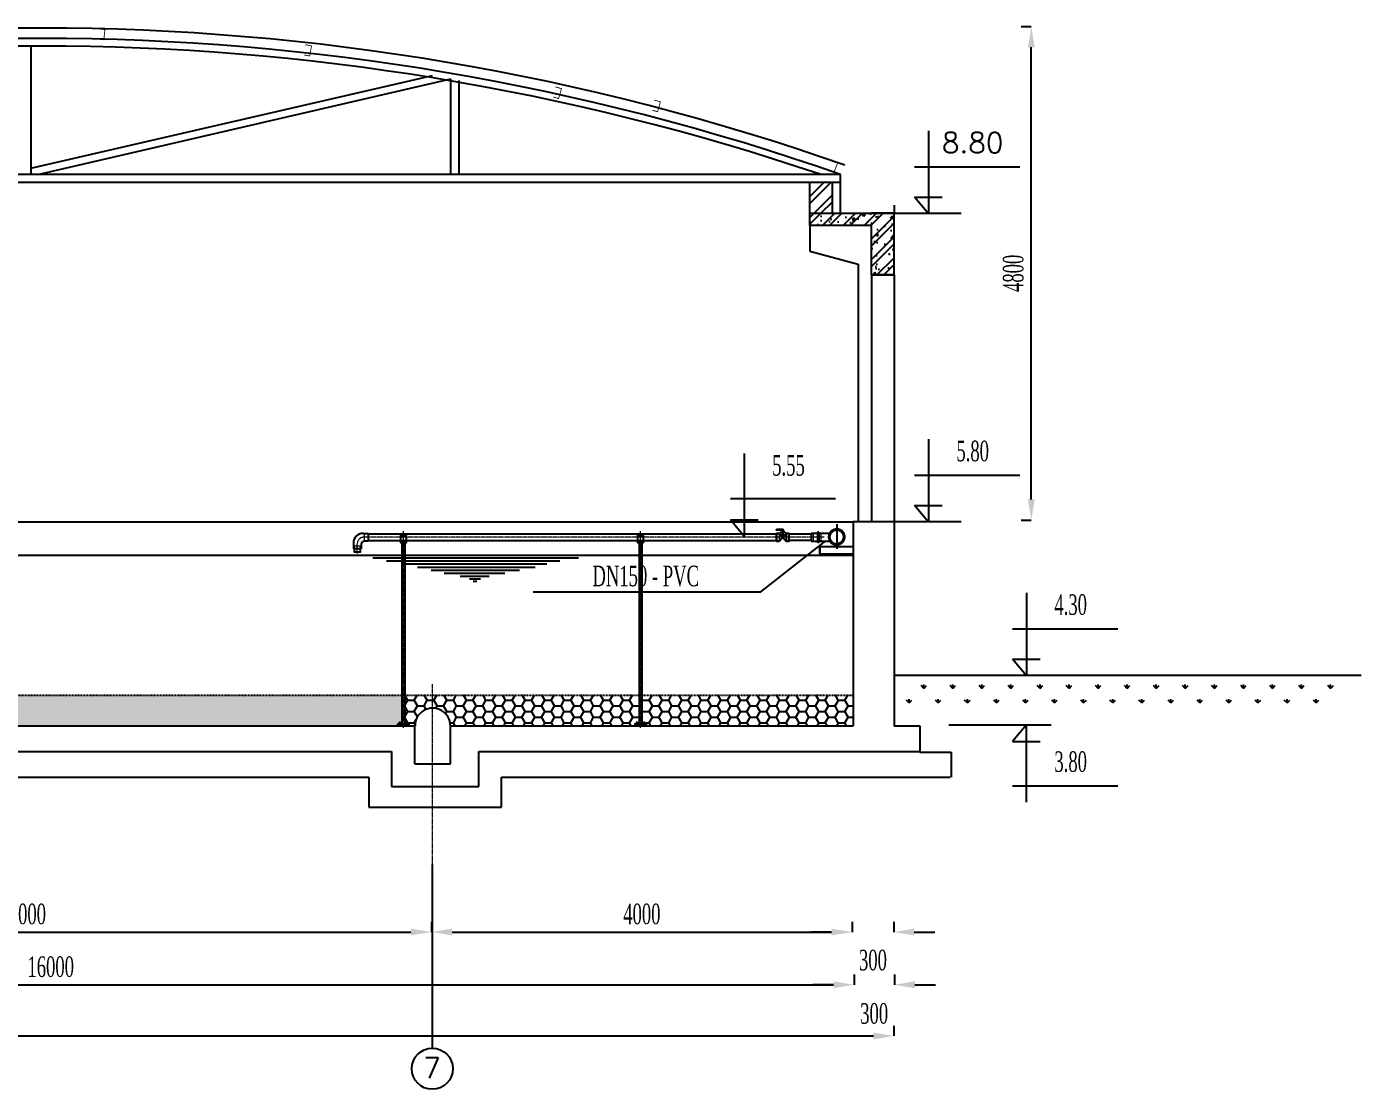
# Model space of a CAD drawing. Header units: millimetres. Extents: x -702765 to 835888, y -645289 to 262.
# Drawn here: x 669564 to 682552, y -310297 to -299958 of the extents above; entities that cross this region are included whole.
import ezdxf
from ezdxf.enums import TextEntityAlignment as Align

# ---------------------------------------------------------------- set-up
doc = ezdxf.new("R2010")
doc.units = ezdxf.units.MM
doc.header["$LTSCALE"] = 0.01
for name, pattern in [('AM_ISO08W050', [18, 12, -1.5, 3, -1.5]), ('AM_ISO08W050x2', [9, 6, -0.75, 1.5, -0.75]), ('CENTER', [2, 1.25, -0.25, 0.25, -0.25]), ('CENTER2', [1.125, 0.75, -0.125, 0.125, -0.125]), ('HIDDEN2', [0.1875, 0.125, -0.0625])]:
    doc.linetypes.add(name, pattern=pattern)
for name, color, linetype, lineweight in [('AM_0N', 7, 'Continuous', 50), ('AM_7N', 142, 'AM_ISO08W050', 9), ('duong khuat', 49, 'HIDDEN2', 9), ('duong tam', 6, 'CENTER', 9), ('ong phan phoi bun', 3, 'Continuous', 25)]:
    doc.layers.add(name, color=color, linetype=linetype, lineweight=lineweight)
for name, color, linetype in [('HACTH', 9, 'Continuous'), ('HATCH', 8, 'Continuous'), ('manh', 8, 'Continuous'), ('THAY', 7, 'Continuous'), ('TUONG', 7, 'Continuous')]:
    doc.layers.add(name, color=color, linetype=linetype)
doc.styles.get("Standard").update_dxf_attribs({"font": 'txt.shx', "width": 0.85})
doc.styles.add('text', font='romans.shx', dxfattribs={"width": 0.8, "bigfont": 'romansvn.shx'})
doc.styles.add('TUYEN', font='vntimeh.shx', dxfattribs={"width": 0.6, "height": 200})
doc.dimstyles.new('D2', dxfattribs={"dimtxt": 200, "dimasz": 300, "dimexe": 0.18, "dimexo": 6.25, "dimgap": 50, "dimtad": 1, "dimdec": 0, "dimzin": 12, "dimdsep": 46, "dimtxsty": 'TUYEN', "dimcen": 0.09, "dimdle": 80, "dimclrd": 1, "dimclre": 1, "dimclrt": 2, "dimadec": 0, "dimazin": 0, "dimtfac": 0.000899191, "dimtdec": 0, "dimtofl": 0, "dimtmove": 2, "dimatfit": 3, "dimfxl": 0, "dimtolj": 1, "dimtzin": 12, "dimarcsym": 0})
pattern_1 = [(0, (259982.15, -830426.165), (95.25, 54.9926), [63.5, -127]), (120, (259982.15, -830426.165), (-95.2499886, 54.9926197), [63.5, -127]), (60, (259982.15, -830426.165), (1.14e-05, 109.9852197), [-127, 63.5])]
pattern_2 = [(45, (552257.06, -446745.53), (-101.02788, 101.02788), []), (45, (552324.41, -446745.53), (-101.02788, 101.02788), [])]

# ---------------------------------------------------------------- blocks, each defined once
blk = doc.blocks.new('*X5')
at = {"color": 0}
for p, q in [((5515, 34365), (5489, 34392)), ((5515, 34365), (5515, 34403)), ((5515, 34365), (5542, 34392)), ((5798, 34365), (5772, 34392)), ((5798, 34365), (5798, 34403)), ((5798, 34365), (5825, 34392)), ((6081, 34365), (6055, 34392)), ((6081, 34365), (6081, 34403)), ((6081, 34365), (6108, 34392)), ((6364, 34365), (6337, 34392)), ((6364, 34365), (6364, 34403)), ((6364, 34365), (6390, 34392)), ((6647, 34365), (6620, 34392)), ((6647, 34365), (6647, 34403)), ((6647, 34365), (6673, 34392)), ((6930, 34365), (6903, 34392)), ((6930, 34365), (6930, 34403)), ((6930, 34365), (6956, 34392)), ((7212, 34365), (7186, 34392)), ((7212, 34365), (7212, 34403)), ((7212, 34365), (7239, 34392)), ((7495, 34365), (7469, 34392)), ((7495, 34365), (7495, 34403)), ((7495, 34365), (7522, 34392)), ((7778, 34365), (7752, 34392)), ((7778, 34365), (7778, 34403)), ((7778, 34365), (7805, 34392)), ((8061, 34365), (8035, 34392)), ((8061, 34365), (8061, 34403)), ((8061, 34365), (8088, 34392)), ((8344, 34365), (8317, 34392)), ((8344, 34365), (8344, 34403)), ((8344, 34365), (8370, 34392)), ((8627, 34365), (8600, 34392)), ((8627, 34365), (8627, 34403)), ((8627, 34365), (8653, 34392)), ((8910, 34365), (8883, 34392)), ((8910, 34365), (8910, 34403)), ((8910, 34365), (8936, 34392)), ((9192, 34365), (9166, 34392)), ((9192, 34365), (9192, 34403)), ((9192, 34365), (9219, 34392)), ((9475, 34365), (9449, 34392)), ((9475, 34365), (9475, 34403)), ((9475, 34365), (9502, 34392)), ((5374, 34224), (5347, 34250)), ((5374, 34224), (5374, 34261)), ((5374, 34224), (5401, 34250)), ((5657, 34224), (5630, 34250)), ((5657, 34224), (5657, 34261)), ((5657, 34224), (5683, 34250)), ((5940, 34224), (5913, 34250)), ((5940, 34224), (5940, 34261)), ((5940, 34224), (5966, 34250)), ((6223, 34224), (6196, 34250)), ((6223, 34224), (6223, 34261)), ((6223, 34224), (6249, 34250)), ((6505, 34224), (6479, 34250)), ((6505, 34224), (6505, 34261)), ((6505, 34224), (6532, 34250)), ((6788, 34224), (6762, 34250)), ((6788, 34224), (6788, 34261)), ((6788, 34224), (6815, 34250)), ((7071, 34224), (7045, 34250)), ((7071, 34224), (7071, 34261)), ((7071, 34224), (7098, 34250)), ((7354, 34224), (7327, 34250)), ((7354, 34224), (7354, 34261)), ((7354, 34224), (7380, 34250)), ((7637, 34224), (7610, 34250)), ((7637, 34224), (7637, 34261)), ((7637, 34224), (7663, 34250)), ((7920, 34224), (7893, 34250)), ((7920, 34224), (7920, 34261)), ((7920, 34224), (7946, 34250)), ((8202, 34224), (8176, 34250)), ((8202, 34224), (8202, 34261)), ((8202, 34224), (8229, 34250)), ((8485, 34224), (8459, 34250)), ((8485, 34224), (8485, 34261)), ((8485, 34224), (8512, 34250)), ((8768, 34224), (8742, 34250)), ((8768, 34224), (8768, 34261)), ((8768, 34224), (8795, 34250)), ((9051, 34224), (9024, 34250)), ((9051, 34224), (9051, 34261)), ((9051, 34224), (9077, 34250)), ((9334, 34224), (9307, 34250)), ((9334, 34224), (9334, 34261)), ((9334, 34224), (9360, 34250))]:
    blk.add_line(p, q, dxfattribs=at)
blk = doc.blocks.new('*D51')
at = {"layer": 'Defpoints', "color": 0, "linetype": 'Continuous'}
for p in [(665638, -308282), (673504, -308282), (673504, -308767)]:
    blk.add_point(p, dxfattribs=at)
at = {"layer": 'HACTH', "color": 1, "linetype": 'ByBlock', "lineweight": -2}
for p, q in [((665638, -308667), (665638, -308767)), ((673504, -308667), (673504, -308767)), ((665838, -308767), (673304, -308767))]:
    blk.add_line(p, q, dxfattribs=at)
at = {"layer": 'HACTH', "color": 1, "linetype": 'Continuous'}
for points in [[(665838, -308734), (665838, -308800), (665638, -308767)], [(673304, -308734), (673304, -308800), (673504, -308767)]]:
    blk.add_solid(points, dxfattribs=at)
at = {"layer": 'HACTH', "color": 2, "linetype": 'Continuous', "insert": (669571, -308592), "char_height": 200, "attachment_point": 5, "style": 'TUYEN'}
blk.add_mtext('\\A1;8000', dxfattribs=at)
blk = doc.blocks.new('*D52')
at = {"layer": 'Defpoints', "color": 0, "linetype": 'Continuous'}
for p in [(673504, -308282), (677598, -308282), (677598, -308767)]:
    blk.add_point(p, dxfattribs=at)
at = {"layer": 'HACTH', "color": 1, "linetype": 'ByBlock', "lineweight": -2}
for p, q in [((673504, -308667), (673504, -308767)), ((677598, -308667), (677598, -308767)), ((673704, -308767), (677398, -308767))]:
    blk.add_line(p, q, dxfattribs=at)
at = {"layer": 'HACTH', "color": 1, "linetype": 'Continuous'}
for points in [[(673704, -308734), (673704, -308800), (673504, -308767)], [(677398, -308734), (677398, -308800), (677598, -308767)]]:
    blk.add_solid(points, dxfattribs=at)
at = {"layer": 'HACTH', "color": 2, "linetype": 'Continuous', "insert": (675551, -308592), "char_height": 200, "attachment_point": 5, "style": 'TUYEN'}
blk.add_mtext('\\A1;4000', dxfattribs=at)
blk = doc.blocks.new('*D53')
at = {"layer": 'Defpoints', "color": 0, "linetype": 'Continuous'}
for p in [(677598, -308282), (678002, -308282), (678002, -308767)]:
    blk.add_point(p, dxfattribs=at)
at = {"layer": 'HACTH', "color": 1, "linetype": 'ByBlock', "lineweight": -2}
for p, q in [((677598, -308667), (677598, -308767)), ((678002, -308667), (678002, -308767)), ((677398, -308767), (677198, -308767)), ((678202, -308767), (678402, -308767))]:
    blk.add_line(p, q, dxfattribs=at)
at = {"layer": 'HACTH', "color": 1, "linetype": 'Continuous'}
for points in [[(677398, -308734), (677398, -308800), (677598, -308767)], [(678202, -308734), (678202, -308800), (678002, -308767)]]:
    blk.add_solid(points, dxfattribs=at)
at = {"layer": 'HACTH', "color": 2, "linetype": 'Continuous', "insert": (677800, -309041), "char_height": 200, "attachment_point": 5, "style": 'TUYEN'}
blk.add_mtext('\\A1;300', dxfattribs=at)
blk = doc.blocks.new('*D59')
at = {"layer": 'Defpoints', "color": 0, "linetype": 'Continuous'}
for p in [(661980, -308027), (677616, -308027), (677616, -309280)]:
    blk.add_point(p, dxfattribs=at)
at = {"layer": 'HACTH', "color": 1, "linetype": 'ByBlock', "lineweight": -2}
for p, q in [((661980, -309180), (661980, -309280)), ((677616, -309180), (677616, -309280)), ((662180, -309280), (677416, -309280))]:
    blk.add_line(p, q, dxfattribs=at)
at = {"layer": 'HACTH', "color": 1, "linetype": 'Continuous'}
for points in [[(662180, -309246), (662180, -309313), (661980, -309280)], [(677416, -309246), (677416, -309313), (677616, -309280)]]:
    blk.add_solid(points, dxfattribs=at)
at = {"layer": 'HACTH', "color": 2, "linetype": 'Continuous', "insert": (669798, -309105), "char_height": 200, "attachment_point": 5, "style": 'TUYEN'}
blk.add_mtext('\\A1;16000', dxfattribs=at)
blk = doc.blocks.new('*D60')
at = {"layer": 'Defpoints', "color": 0, "linetype": 'Continuous'}
for p in [(677616, -308066), (678008, -308066), (678008, -309280)]:
    blk.add_point(p, dxfattribs=at)
at = {"layer": 'HACTH', "color": 1, "linetype": 'ByBlock', "lineweight": -2}
for p, q in [((677616, -309180), (677616, -309280)), ((678008, -309180), (678008, -309280)), ((677416, -309280), (677216, -309280)), ((678208, -309280), (678408, -309280))]:
    blk.add_line(p, q, dxfattribs=at)
at = {"layer": 'HACTH', "color": 1, "linetype": 'Continuous'}
for points in [[(677416, -309246), (677416, -309313), (677616, -309280)], [(678208, -309246), (678208, -309313), (678008, -309280)]]:
    blk.add_solid(points, dxfattribs=at)
at = {"layer": 'HACTH', "color": 2, "linetype": 'Continuous', "insert": (677812, -309560), "char_height": 200, "attachment_point": 5, "style": 'TUYEN'}
blk.add_mtext('\\A1;300', dxfattribs=at)
blk = doc.blocks.new('*D61')
at = {"layer": 'Defpoints', "color": 0, "linetype": 'Continuous'}
for p in [(629622, -309266), (678004, -309266), (678004, -309778)]:
    blk.add_point(p, dxfattribs=at)
at = {"layer": 'HACTH', "color": 1, "linetype": 'ByBlock', "lineweight": -2}
for p, q in [((629622, -309678), (629622, -309778)), ((678004, -309678), (678004, -309778)), ((629822, -309778), (677804, -309778))]:
    blk.add_line(p, q, dxfattribs=at)
at = {"layer": 'HACTH', "color": 1, "linetype": 'Continuous'}
for points in [[(629822, -309745), (629822, -309811), (629622, -309778)], [(677804, -309745), (677804, -309811), (678004, -309778)]]:
    blk.add_solid(points, dxfattribs=at)
at = {"layer": 'HACTH', "color": 2, "linetype": 'Continuous', "insert": (653813, -309603), "char_height": 200, "attachment_point": 5, "style": 'TUYEN'}
blk.add_mtext('\\A1;60000', dxfattribs=at)
blk = doc.blocks.new('*D222')
at = {"layer": 'Defpoints', "color": 0, "linetype": 'Continuous'}
for p in [(678482, -299958), (679341, -299958), (678482, -304758)]:
    blk.add_point(p, dxfattribs=at)
at = {"layer": 'HACTH', "color": 1, "linetype": 'ByBlock', "lineweight": -2}
for p, q in [((679241, -299958), (679341, -299958)), ((679341, -304558), (679341, -300158)), ((679241, -304758), (679341, -304758))]:
    blk.add_line(p, q, dxfattribs=at)
at = {"layer": 'HACTH', "color": 1, "linetype": 'Continuous'}
for points in [[(679308, -300158), (679374, -300158), (679341, -299958)], [(679308, -304558), (679374, -304558), (679341, -304758)]]:
    blk.add_solid(points, dxfattribs=at)
at = {"layer": 'HACTH', "color": 2, "linetype": 'Continuous', "insert": (679166, -302358), "char_height": 200, "attachment_point": 5, "rotation": 90, "style": 'TUYEN'}
blk.add_mtext('\\A1;4800', dxfattribs=at)

msp = doc.modelspace()

# ---------------------------------------------------------------- hatches: boundary and pattern name
at = {"layer": 'HACTH', "linetype": 'Continuous'}
h = msp.add_hatch(dxfattribs=at)
h.set_pattern_fill('HONEY', color=256, scale=20, style=0)
h.set_pattern_definition(pattern_1)
h.paths.add_polyline_path([(673215.8, -306461.6), (666263.7, -306461.6), (666263.7, -306748.8), (666266.2, -306750.2), (666266.2, -306742.5, -0.3099196), (666271.9, -306742.5, -0.0173476), (666273.2, -306742.1, -0.1541502), (666276.2, -306741.7, -0.0217346), (666277.9, -306741.6), (666277.9, -306733.9), (666271.5, -306733.9), (666272.4, -306733), (666283, -306733), (666290.4, -306733), (666290.4, -306743.6, 0.0349017), (666289.9, -306743), (666289.9, -306751.6), (666298.7, -306751.6), (666298.7, -306761.6), (673180.8, -306761.6), (673180.8, -306748.4), (673183.9, -306750.2), (673183.9, -306742.5, -0.3099196), (673189.7, -306742.5, -0.0770203), (673195.4, -306741.6), (673195.4, -306733.9), (673189.2, -306733.9), (673190.2, -306733), (673201.7, -306733), (673201.7, -306742.7, 0.0065578), (673201.2, -306742.5), (673201.2, -306751.6), (673215.8, -306751.6)])
h = msp.add_hatch(dxfattribs=at)
h.set_pattern_fill('HONEY', color=256, scale=20, style=0)
h.set_pattern_definition(pattern_1)
h.paths.add_polyline_path([(673511.6, -306461.6), (673245.8, -306461.6), (673245.8, -306751.6), (673254.7, -306751.6), (673254.7, -306742.5, -0.3099196), (673260.5, -306742.5, -0.0770203), (673266.2, -306741.6), (673266.2, -306733.9), (673260, -306733.9), (673261, -306733), (673272.5, -306733), (673272.5, -306742.7, 0.0065578), (673272, -306742.5), (673272, -306750.2, 0.2679492), (673277.1, -306750.6), (673280.8, -306748.4), (673280.8, -306761.6), (673343.2, -306761.6, -0.4115579), (673511.6, -306587.8)])
h = msp.add_hatch(dxfattribs=at)
h.set_pattern_fill('HONEY', color=256, scale=20, style=0)
h.set_pattern_definition(pattern_1)
h.paths.add_polyline_path([(675523.2, -306461.6), (673511.6, -306461.6), (673511.6, -306587.8, -0.4234104), (673687, -306761.6), (675488.2, -306761.6), (675488.2, -306748.4), (675491.2, -306750.2), (675491.2, -306742.5, -0.3099196), (675497, -306742.5, -0.0770203), (675502.8, -306741.6), (675502.8, -306733.9), (675496.5, -306733.9), (675497.5, -306733), (675509, -306733), (675509, -306742.7, 0.0065578), (675508.5, -306742.5), (675508.5, -306751.6), (675523.2, -306751.6)])
h = msp.add_hatch(dxfattribs=at)
h.set_pattern_fill('HONEY', color=256, scale=20, style=0)
h.set_pattern_definition(pattern_1)
h.paths.add_polyline_path([(677607.2, -306461.6), (675553.2, -306461.6), (675553.2, -306751.6), (675562, -306751.6), (675562, -306742.5, -0.3099196), (675567.8, -306742.5, -0.0770203), (675573.6, -306741.6), (675573.6, -306733.9), (675567.3, -306733.9), (675568.3, -306733), (675579.8, -306733), (675579.8, -306742.7, 0.0065578), (675579.3, -306742.5), (675579.3, -306750.2, 0.2679492), (675584.4, -306750.6), (675588.2, -306748.4), (675588.2, -306761.6), (677607.2, -306761.6)])
at = {"layer": 'HATCH'}
h = msp.add_hatch(dxfattribs=at)
h.set_pattern_fill('ANSI32', color=256, scale=15, style=0)
h.set_pattern_definition(pattern_2)
h.paths.add_polyline_path([(677405.3, -301472.2), (677185.3, -301472.2), (677185.3, -301772.2), (677405.3, -301772.2)])
h = msp.add_hatch(dxfattribs=at)
h.set_pattern_fill('ANSI32', color=256, scale=15, style=0)
h.set_pattern_definition(pattern_2)
h.paths.add_polyline_path([(677185.3, -301772.2), (678005.3, -301772.2), (678005.3, -302372.2), (677785.3, -302372.2), (677785.3, -301892.2), (677185.3, -301892.2)])
h = msp.add_hatch(dxfattribs=at)
h.set_pattern_fill('AR-CONC', color=256, scale=1.5, style=0)
h.set_pattern_definition([(50, (552257.06, -446745.53), (273.277, -23.90863), [28.575, -314.325]), (355, (552257.06, -446745.53), (-52.86424, 286.58496), [22.86, -251.46]), (100.451, (552279.83, -446747.53), (220.41375, 262.67503), [24.285, -267.135]), (46.1842, (552257.06, -446669.33), (406.61856, -63.0635), [42.8625, -471.4875]), (96.6356, (552290.94, -446674.6), (356.10635, 371.1383), [36.4275, -400.7025]), (351.184, (552257.06, -446669.33), (356.1069, 371.1377), [34.29, -377.19]), (21, (552295.16, -446688.38), (227.42232, -153.39828), [28.575, -314.325]), (326, (552295.16, -446688.38), (92.70304, 276.28195), [22.86, -251.46]), (71.4514, (552314.1, -446701.17), (320.12474, 122.8843), [24.285, -267.135]), (37.5, (552257.06, -446745.53), (4.632905, 126.83256), [0, -248.412, 0, -255.27, 0, -252.4125]), (7.5, (552257.06, -446745.53), (100.22949, 150.27086), [0, -145.542, 0, -242.697, 0, -96.2025]), (327.5, (552172.09, -446745.53), (203.385893, -8.593116), [0, -95.25, 0, -297.18, 0, -394.335]), (317.5, (552134, -446745.53), (222.19377, 38.13974), [0, -123.825, 0, -197.358, 0, -280.035])])
h.paths.add_polyline_path([(677785.3, -301892.2), (677185.3, -301892.2), (677185.3, -301772.2), (678005.3, -301772.2), (678005.3, -302372.2), (677785.3, -302372.2)])

# ---------------------------------------------------------------- linework, layer by layer
for p, q in [((678339.3, -300971.2), (678339.3, -301778.7)), ((678204.7, -301321.1), (679228.2, -301321.1)), ((678204.7, -301617.2), (678474, -301617.2)), ((678339.3, -301778.7), (678204.7, -301617.2)), ((677689.6, -301772.2), (678659.2, -301772.2)), ((678339.3, -303971.2), (678339.3, -304778.7)), ((676547.1, -304111), (676547.1, -304918.5)), ((678204.7, -304321.1), (679228.2, -304321.1)), ((676412.4, -304547.6), (677435.9, -304547.6)), ((678204.7, -304617.2), (678474, -304617.2)), ((678339.3, -304778.7), (678204.7, -304617.2)), ((661982.6, -304774.9), (677607.2, -304774.9)), ((676547.1, -304918.5), (676412.4, -304757)), ((676412.4, -304757), (676681.7, -304757)), ((677447.4, -304798.2), (677447.4, -305038.9)), ((677607.2, -304772.2), (677607.2, -306761.6)), ((677607.2, -304772.2), (678005.3, -304772.2)), ((677689.6, -304772.2), (678659.2, -304772.2)), ((678005.3, -304772.2), (678005.3, -306761.6)), ((676709.9, -305455.5), (677340.5, -304961.5)), ((677607.2, -305020), (677280.7, -305020)), ((677280.7, -305020), (677280.7, -305087.9)), ((677280.7, -305087.9), (677607.2, -305087.9)), ((677284.2, -305015.1), (677284.2, -305082.9)), ((677284.2, -305020), (677284.2, -305087.9)), ((674494.3, -305455.5), (676709.9, -305455.5)), ((679293.2, -305465.4), (679293.2, -306272.9)), ((679158.6, -305815.3), (680182.1, -305815.3)), ((679293.2, -306272.9), (679158.6, -306111.4)), ((679158.6, -306111.4), (679427.9, -306111.4)), ((678000.3, -306266.4), (682552.4, -306266.4)), ((665816.2, -306761.6), (673343.2, -306761.6)), ((673342.1, -307131.7), (673342.1, -306761.6)), ((673687.8, -307131.7), (673687.8, -306761.6)), ((673687.8, -306761.6), (677607.2, -306761.6)), ((678002.6, -306761.2), (678257.6, -306761.2)), ((678257.6, -306761.2), (678257.6, -307016)), ((678539.1, -306750.9), (679535.7, -306750.9)), ((679293.2, -306750.9), (679158.6, -306912.4)), ((679293.2, -307504.6), (679293.2, -306750.9)), ((679158.6, -306912.4), (679427.9, -306912.4)), ((666041.6, -307010.3), (673114, -307010.3)), ((673114, -307010.3), (673114, -307351.6)), ((673964, -307351.6), (673964, -307010.3)), ((673964, -307010.3), (678254.2, -307010.3)), ((678257.6, -307016), (678561.2, -307016)), ((678561.2, -307016), (678561.2, -307258.6)), ((673342.1, -307131.7), (673687.8, -307131.7)), ((666261.1, -307258.9), (672894.5, -307258.9)), ((672894.5, -307258.9), (672894.5, -307551)), ((674183.5, -307551), (674183.5, -307258.9)), ((674183.5, -307258.9), (678552.8, -307258.9)), ((673114, -307351.6), (673964, -307351.6)), ((679158.6, -307343.1), (680182.1, -307343.1)), ((672894.5, -307551), (674183.5, -307551))]:
    msp.add_line(p, q)
at = {"color": 4}
msp.add_line((662303.6, -305099.4), (677607.2, -305099.4), dxfattribs=at)
at = {"linetype": 'CENTER2'}
msp.add_line((661979.9, -306461.6), (677607.2, -306461.6), dxfattribs=at)
at = {"linetype": 'Continuous'}
msp.add_lwpolyline([(678005.3, -301695.7), (678005.3, -301772.2), (677991.6, -301772.2)], dxfattribs=at)
for points in [[(673260.8, -304908.7), (673200.8, -304908.7), (673200.8, -304976.2), (673260.8, -304976.2)], [(675568.2, -304908.7), (675508.2, -304908.7), (675508.2, -304976.2), (675568.2, -304976.2)], [(673280.8, -306751.6), (673180.8, -306751.6), (673180.8, -306761.6), (673280.8, -306761.6)], [(675588.2, -306751.6), (675488.2, -306751.6), (675488.2, -306761.6), (675588.2, -306761.6)]]:
    msp.add_lwpolyline(points, close=True)
at = {"const_width": 30}
for points in [[(677447.6, -304996.5, -1), (677447.6, -304850.4, -1)], [(677447.6, -304850.4, -1), (677447.6, -304993.6, -1)]]:
    msp.add_lwpolyline(points, format="xyb", dxfattribs=at)
for points in [[(673245.8, -306751.6), (673245.8, -304976.2), (673215.8, -304976.2), (673215.8, -306751.6)], [(675553.2, -306751.6), (675553.2, -304976.2), (675523.2, -304976.2), (675523.2, -306751.6)], [(673215.8, -306761.6), (673245.8, -306761.6)], [(675480, -306761.6), (675510, -306761.6)], [(675523.2, -306761.6), (675553.2, -306761.6)], [(675529.8, -306761.6), (675559.8, -306761.6)]]:
    msp.add_lwpolyline(points)
msp.add_circle((673511.6, -310096.7), 200.1)
msp.add_arc((673515.1, -306759.7), 171.9, 359.36339, 180.63661)
at = {"layer": 'AM_0N'}
for p, q in [((673183.9, -306742.5), (673186.3, -306741.1)), ((673183.9, -306750.2), (673183.9, -306742.5)), ((673183.9, -306750.2), (673186.3, -306751.6)), ((673204.6, -306741.1), (673186.3, -306741.1)), ((673204.6, -306751.6), (673186.3, -306751.6)), ((673190.2, -306733), (673189.2, -306733.9)), ((673189.2, -306741.1), (673189.2, -306733.9)), ((673189.2, -306733.9), (673201.7, -306733.9)), ((673201.7, -306751.6), (673189.2, -306751.6)), ((673189.7, -306750.2), (673189.7, -306742.5)), ((673190.2, -306733), (673200.7, -306733)), ((673201.7, -306733.9), (673200.7, -306733)), ((673201.2, -306750.2), (673201.2, -306742.5)), ((673201.7, -306741.1), (673201.7, -306733.9)), ((673207, -306742.5), (673204.6, -306741.1)), ((673207, -306750.2), (673204.6, -306751.6)), ((673207, -306750.2), (673207, -306742.5)), ((673254.7, -306742.5), (673257.1, -306741.1)), ((673254.7, -306750.2), (673254.7, -306742.5)), ((673254.7, -306750.2), (673257.1, -306751.6)), ((673257.1, -306741.1), (673275.4, -306741.1)), ((673257.1, -306751.6), (673275.4, -306751.6)), ((673260, -306733.9), (673261, -306733)), ((673260, -306741.1), (673260, -306733.9)), ((673272.5, -306733.9), (673260, -306733.9)), ((673260, -306751.6), (673272.5, -306751.6)), ((673260.5, -306750.2), (673260.5, -306742.5)), ((673271.5, -306733), (673261, -306733)), ((673271.5, -306733), (673272.5, -306733.9)), ((673272, -306750.2), (673272, -306742.5)), ((673272.5, -306741.1), (673272.5, -306733.9)), ((673277.8, -306742.5), (673275.4, -306741.1)), ((673277.8, -306750.2), (673275.4, -306751.6)), ((673277.8, -306750.2), (673277.8, -306742.5)), ((675491.2, -306742.5), (675493.6, -306741.1)), ((675491.2, -306750.2), (675491.2, -306742.5)), ((675491.2, -306750.2), (675493.6, -306751.6)), ((675511.9, -306741.1), (675493.6, -306741.1)), ((675511.9, -306751.6), (675493.6, -306751.6)), ((675497.5, -306733), (675496.5, -306733.9)), ((675496.5, -306741.1), (675496.5, -306733.9)), ((675496.5, -306733.9), (675509, -306733.9)), ((675509, -306751.6), (675496.5, -306751.6)), ((675497, -306750.2), (675497, -306742.5)), ((675497.5, -306733), (675508.1, -306733)), ((675518.5, -306751.6), (675500.2, -306751.6)), ((675515.6, -306751.6), (675503.1, -306751.6)), ((675509, -306733.9), (675508.1, -306733)), ((675508.5, -306750.2), (675508.5, -306742.5)), ((675509, -306741.1), (675509, -306733.9)), ((675514.3, -306742.5), (675511.9, -306741.1)), ((675514.3, -306750.2), (675511.9, -306751.6)), ((675514.3, -306750.2), (675514.3, -306742.5)), ((675560.7, -306751.6), (675573.2, -306751.6)), ((675562, -306742.5), (675564.4, -306741.1)), ((675562, -306750.2), (675562, -306742.5)), ((675562, -306750.2), (675564.4, -306751.6)), ((675564.4, -306741.1), (675582.7, -306741.1)), ((675564.4, -306751.6), (675582.7, -306751.6)), ((675564.4, -306751.6), (675582.7, -306751.6)), ((675567.3, -306733.9), (675568.3, -306733)), ((675567.3, -306741.1), (675567.3, -306733.9)), ((675579.8, -306733.9), (675567.3, -306733.9)), ((675567.3, -306751.6), (675579.8, -306751.6)), ((675567.8, -306750.2), (675567.8, -306742.5)), ((675578.9, -306733), (675568.3, -306733)), ((675578.9, -306733), (675579.8, -306733.9)), ((675579.3, -306750.2), (675579.3, -306742.5)), ((675579.8, -306741.1), (675579.8, -306733.9)), ((675585.1, -306742.5), (675582.7, -306741.1)), ((675585.1, -306750.2), (675582.7, -306751.6)), ((675585.1, -306750.2), (675585.1, -306742.5))]:
    msp.add_line(p, q, dxfattribs=at)
for centre, radius, start, end in [((673186.8, -306746.7), 5.11, 55.56153, 115.56153), ((673186.8, -306746), 5.11, 244.43847, 304.43847), ((673195.4, -306760.7), 19.1, 72.38303, 107.61697), ((673195.4, -306732), 19.1, 252.38303, 287.61697), ((673204.1, -306746.7), 5.11, 64.43847, 124.43847), ((673204.1, -306746), 5.11, 235.56153, 295.56153), ((673257.6, -306746.7), 5.11, 55.56153, 115.56153), ((673257.6, -306746), 5.11, 244.43847, 304.43847), ((673266.2, -306760.7), 19.1, 72.38303, 107.61697), ((673266.2, -306732), 19.1, 252.38303, 287.61697), ((673274.9, -306746.7), 5.11, 64.43847, 124.43847), ((673274.9, -306746), 5.11, 235.56153, 295.56153), ((675494.1, -306746.7), 5.11, 55.56153, 115.56153), ((675494.1, -306746), 5.11, 244.43847, 304.43847), ((675502.8, -306760.7), 19.1, 72.38303, 107.61697), ((675502.8, -306732), 19.1, 252.38303, 287.61697), ((675511.4, -306746.7), 5.11, 64.43847, 124.43847), ((675511.4, -306746), 5.11, 235.56153, 295.56153), ((675564.9, -306746.7), 5.11, 55.56153, 115.56153), ((675564.9, -306746), 5.11, 244.43847, 304.43847), ((675573.6, -306760.7), 19.1, 72.38303, 107.61697), ((675573.6, -306732), 19.1, 252.38303, 287.61697), ((675582.2, -306746.7), 5.11, 64.43847, 124.43847), ((675582.2, -306746), 5.11, 235.56153, 295.56153)]:
    msp.add_arc(centre, radius, start, end, dxfattribs=at)
at = {"layer": 'AM_7N', "linetype": 'AM_ISO08W050x2'}
for p, q in [((673195.4, -306769.2), (673195.4, -306730.4)), ((673266.2, -306769.2), (673266.2, -306730.4)), ((675502.8, -306769.2), (675502.8, -306730.4)), ((675573.6, -306769.2), (675573.6, -306730.4))]:
    msp.add_line(p, q, dxfattribs=at)
at = {"layer": 'duong khuat', "ltscale": 200}
for points in [[(672888.3, -304894.4), (672847.6, -304894.4), (672847.6, -304956.9), (672888.3, -304956.9)], [(676891.5, -304894.4), (676859.8, -304894.4), (676859.8, -304956.9), (676891.5, -304956.9)], [(676985.7, -304894.4), (676960, -304894.4), (676960, -304956.9), (676985.7, -304956.9)], [(677221.9, -304894.4), (677198, -304894.4), (677198, -304956.9), (677221.9, -304956.9)], [(672812.3, -305012.2), (672749.8, -305012.2), (672749.8, -305038.2), (672812.3, -305038.2)]]:
    msp.add_lwpolyline(points, close=True, dxfattribs=at)
msp.add_lwpolyline([(677273, -304956.9), (677294.4, -304956.9), (677294.4, -304894.4), (677273, -304894.4)], dxfattribs=at)
at = {"layer": 'duong tam', "ltscale": 200}
for p, q in [((677326.5, -304925), (672843.6, -304925.7)), ((673230.8, -306780.5), (673230.8, -304867.6)), ((675538.2, -306780.5), (675538.2, -304867.6)), ((672781.1, -305088.4), (672781.1, -304988.2)), ((673511.6, -306356), (673511.6, -308212))]:
    msp.add_line(p, q, dxfattribs=at)
msp.add_arc((672843.6, -304988.2), 62.5, 90, 180, dxfattribs=at)
at = {"layer": 'HACTH'}
for p, q in [((672932.9, -305125.4), (674932.7, -305125.4)), ((673065.4, -305155.5), (674752, -305155.5)), ((673210, -305185.6), (674625.5, -305185.6)), ((673366.6, -305215.6), (674511, -305215.6)), ((673499.1, -305245.7), (674360.5, -305245.7)), ((673625.6, -305275.8), (674215.9, -305275.8)), ((673782.2, -305305.9), (674065.3, -305305.9)), ((673872.5, -305330), (673981, -305330)), ((673908.7, -305354.1), (673944.8, -305354.1)), ((673511.6, -308110.8), (673511.6, -309896.6))]:
    msp.add_line(p, q, dxfattribs=at)
at = {"layer": 'manh'}
for p, q in [((669604.2, -300147.2), (669604.2, -301397.2)), ((669604.2, -301333.7), (673513.7, -300432.9)), ((669673.6, -301397.2), (673692.2, -300465.7)), ((673692.2, -301397.2), (673692.2, -300465.7)), ((673772.2, -301397.2), (673772.2, -300480.9)), ((677485.3, -301397.2), (661926.7, -301397.2)), ((677485.3, -301397.2), (672229.2, -301397.2))]:
    msp.add_line(p, q, dxfattribs=at)
at = {"layer": 'manh', "const_width": 8}
for points in [[(670264.5, -299980.4), (670325.1, -299986.3), (670315.2, -300085.8), (670262.8, -300080.7)], [(672276.7, -300134.1), (672336.5, -300145.6), (672317.4, -300243.7), (672265.7, -300233.8)], [(674709.9, -300544.6), (674768.5, -300561.4), (674740.8, -300657.4), (674690.2, -300642.9)], [(675673.2, -300673), (675731.7, -300689.8), (675704, -300785.8), (675653.4, -300771.3)], [(677401.1, -301257.5), (677457.9, -301279.3), (677421.9, -301372.5), (677372.7, -301353.6)]]:
    msp.add_lwpolyline(points, dxfattribs=at)
at = {"layer": 'manh'}
msp.add_lwpolyline([(661926.7, -301397.2), (661926.7, -301472.2), (677485.3, -301472.2), (677485.3, -301397.2)], dxfattribs=at)
for centre, radius, start, end in [((669706, -323567.1), 23594.9, 70.64688, 109.35312), ((669706, -323571.6), 23499.4, 70.66788, 109.33212), ((669706, -323805.2), 23658, 71.2917, 108.7083)]:
    msp.add_arc(centre, radius, start, end, dxfattribs=at)
at = {"layer": 'ong phan phoi bun'}
for p, q in [((672837.3, -304888.2), (672888.3, -304888.2)), ((672888.3, -304963.2), (672849.8, -304963.2)), ((672888.3, -304888.2), (672888.3, -304963.2)), ((676859.8, -304894.4), (672888.3, -304894.4)), ((672888.3, -304956.9), (676859.8, -304956.9)), ((676859.8, -304956.9), (676859.8, -304894.4)), ((676917.9, -304850.9), (676864.8, -304850.9)), ((676917.9, -304857.1), (676864.8, -304857.1)), ((676919.6, -304858.8), (676891.5, -304888.2)), ((676954, -304888.2), (676891.5, -304963.2)), ((676891.5, -304888.2), (676954, -304963.2)), ((676919.6, -304921.9), (676919.6, -304858.8)), ((676925.9, -304921.9), (676925.9, -304858.8)), ((676925.9, -304858.8), (676954, -304888.2)), ((676954, -304888.2), (676954, -304963.2)), ((677198, -304894.4), (676985.7, -304894.4)), ((677198, -304956.9), (676985.7, -304956.9)), ((677260.5, -304888.2), (677198, -304888.2)), ((677198, -304888.2), (677198, -304963.2)), ((677198, -304963.2), (677260.5, -304963.2)), ((677260.5, -304875.7), (677260.5, -304975.7)), ((677273, -304875.7), (677260.5, -304875.7)), ((677273, -304875.7), (677273, -304975.7)), ((677378, -304888.2), (677273, -304888.2)), ((677273, -304963.2), (677378.1, -304963.2)), ((677378, -304881), (677378, -304956)), ((677378, -304888.2), (677378, -304963.2)), ((672743.6, -304981.9), (672743.6, -305038.2)), ((672818.6, -305038.2), (672743.6, -305038.2)), ((672818.6, -304994.4), (672818.6, -305038.2)), ((677273, -304975.7), (677260.5, -304975.7))]:
    msp.add_line(p, q, dxfattribs=at)
for points in [[(676891.5, -304888.2), (676859.8, -304888.2), (676859.8, -304963.2), (676891.5, -304963.2)], [(676954, -304963.2), (676985.7, -304963.2), (676985.7, -304888.2), (676954, -304888.2)]]:
    msp.add_lwpolyline(points, dxfattribs=at)
msp.add_lwpolyline([(672812.3, -305038.2), (672749.8, -305038.2), (672749.8, -305068.4), (672812.3, -305068.4)], close=True, dxfattribs=at)
for centre, radius in [((676864.8, -304854), 3.12), ((676922.7, -304854), 5.75)]:
    msp.add_circle(centre, radius, dxfattribs=at)
for centre, radius in [((672837.3, -304981.9), 93.8), ((672849.8, -304994.4), 31.2)]:
    msp.add_arc(centre, radius, 90, 180, dxfattribs=at)
at = {"layer": 'THAY'}
for p, q in [((677485.3, -301772.2), (677485.3, -301472.2)), ((677185.3, -301892.2), (677185.3, -302142.2)), ((677185.3, -302142.2), (677655.3, -302270.4)), ((677655.3, -302270.4), (677655.3, -304772.2))]:
    msp.add_line(p, q, dxfattribs=at)
at = {"layer": 'TUONG', "ltscale": 10}
for p, q in [((677185.3, -301892.2), (677185.3, -301472.2)), ((677405.3, -301772.2), (677405.3, -301472.2)), ((677785.3, -301772.2), (678005.3, -301772.2)), ((678005.3, -301772.2), (677785.3, -301772.2)), ((678005.3, -302372.2), (678005.3, -301772.2)), ((678005.3, -302372.2), (678005.3, -301772.2)), ((678005.3, -302372.2), (678005.3, -301772.2)), ((677785.3, -301892.2), (677185.3, -301892.2)), ((677785.3, -302372.2), (677785.3, -301892.2)), ((677785.3, -302372.2), (677785.3, -301892.2)), ((677785.3, -302372.2), (677785.3, -301892.2)), ((678005.3, -302372.2), (677785.3, -302372.2)), ((677785.3, -302372.2), (678005.3, -302372.2)), ((677785.3, -302372.2), (678005.3, -302372.2))]:
    msp.add_line(p, q, dxfattribs=at)
at = {"layer": 'TUONG', "linetype": 'Continuous'}
msp.add_line((677185.3, -301772.2), (678005.3, -301772.2), dxfattribs=at)
at = {"layer": 'TUONG'}
for p, q in [((677785.3, -302372.2), (677785.3, -304772.2)), ((678005.3, -302372.2), (678005.3, -304772.2))]:
    msp.add_line(p, q, dxfattribs=at)

# ---------------------------------------------------------------- block references
msp.add_blockref('*X5', (672778.7, -340761.4))

# ---------------------------------------------------------------- texts
msp.add_text('7', height=200).set_placement((673507.9, -310186.9), align=Align.CENTER)
at = {"layer": 'HACTH', "color": 4, "style": 'text'}
msp.add_text('8.80', height=200, dxfattribs=at).set_placement((678770.3, -301186.5), align=Align.CENTER)
at = {"layer": 'HACTH', "color": 4, "style": 'TUYEN', "width": 0.6}
for s, p in [('5.80', (678770.3, -304186.5)), ('5.55', (676978, -304326.3)), ('DN150 - PVC', (675588.5, -305402.4)), ('4.30', (679724.2, -305680.7)), ('3.80', (679724.2, -307208.5))]:
    msp.add_text(s, height=200, dxfattribs=at).set_placement(p, align=Align.CENTER)

# ---------------------------------------------------------------- dimensions: what is measured, and where the dimension line sits
at = {"layer": 'HACTH', "linetype": 'Continuous'}
dim = msp.add_linear_dim(base=(679341.1, -299958.5), p1=(678482, -304758.5), p2=(678482, -299958.5), angle=90, dimstyle='D2', override={"dimasz": 200, "dimgap": 75, "dimcen": 40, "dimfxl": 100, "dimfxlon": 1, "dimarcsym": 1}, dxfattribs=at)
dim.commit()
dim.dimension.update_dxf_attribs({"geometry": '*D222', "text_midpoint": (679166.1, -302358.5)})
for base, p1, p2, text, picture, middle in [((677615.7, -309279.8), (661979.8, -308026.6), (677615.7, -308026.6), '16000', '*D59', (669797.7, -309104.8)), ((673503.6, -308767), (665638.5, -308282.5), (673503.6, -308282.5), '8000', '*D51', (669571.1, -308592)), ((677597.8, -308767), (673503.6, -308282.5), (677597.8, -308282.5), '4000', '*D52', (675550.7, -308592)), ((678003.8, -309778.1), (629621.7, -309266.2), (678003.8, -309266.2), '60000', '*D61', (653812.8, -309603.1))]:
    dim = msp.add_linear_dim(base=base, p1=p1, p2=p2, text=text, dimstyle='D2', override={"dimasz": 200, "dimgap": 75, "dimcen": 40, "dimfxl": 100, "dimfxlon": 1, "dimarcsym": 1}, dxfattribs=at)
    dim.commit()
    dim.dimension.update_dxf_attribs({"geometry": picture, "text_midpoint": middle})
for base, p1, p2, picture, middle in [((678007.5, -309279.8), (677615.7, -308065.8), (678007.5, -308065.8), '*D60', (677811.6, -309559.8)), ((678001.8, -308767), (677597.8, -308282.5), (678001.8, -308282.5), '*D53', (677799.8, -309040.8))]:
    dim = msp.add_linear_dim(base=base, p1=p1, p2=p2, text='300', dimstyle='D2', override={"dimasz": 200, "dimgap": 75, "dimcen": 40, "dimfxl": 100, "dimfxlon": 1, "dimarcsym": 1}, dxfattribs=at)
    dim.commit()
    dim.dimension.update_dxf_attribs({"geometry": picture, "text_midpoint": middle, "dimtype": 160})

doc.saveas('drawing.dxf')
